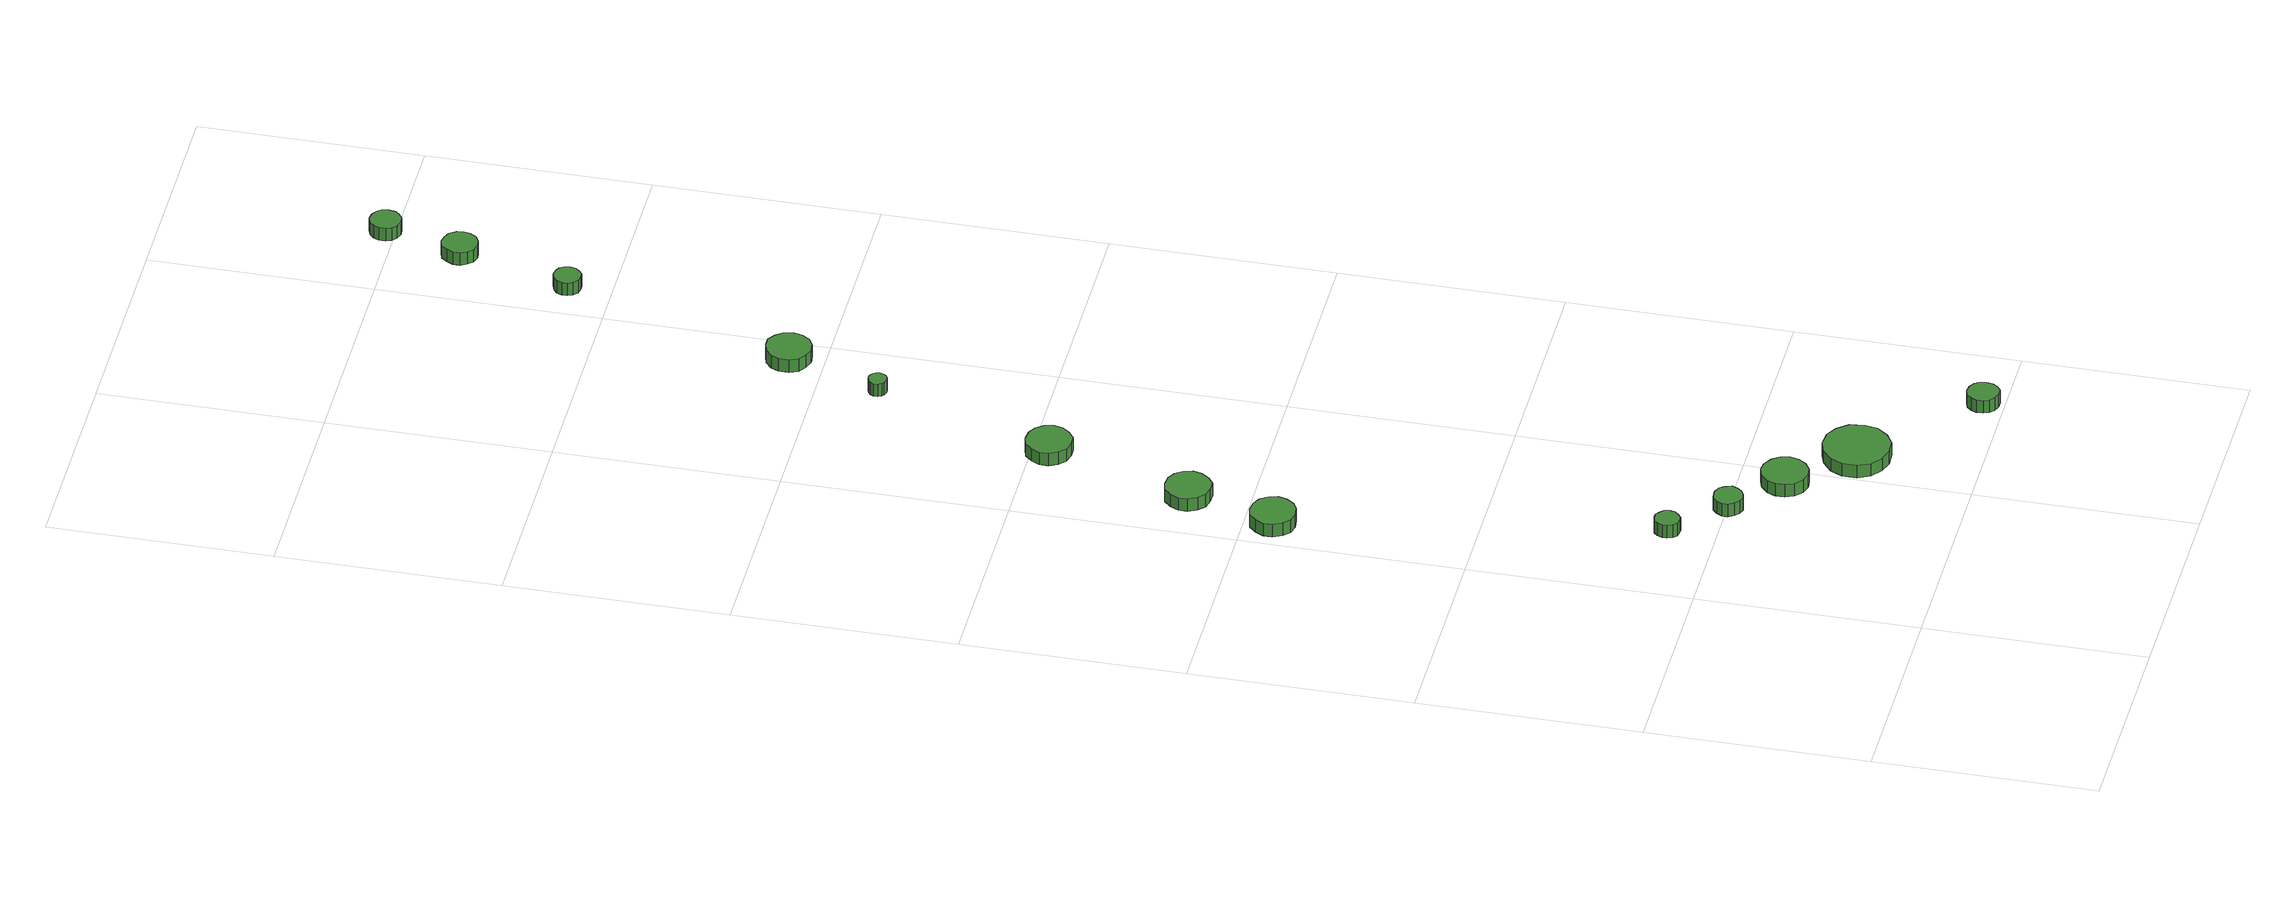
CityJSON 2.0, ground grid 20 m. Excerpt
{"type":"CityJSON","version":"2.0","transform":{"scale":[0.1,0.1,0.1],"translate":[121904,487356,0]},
"CityObjects":{
"tree1":{"type":"SolitaryVegetationObject","attributes":{"function":"something"},"geometry":[{"type":"MultiSurface","lod":"1","boundaries":[[[0,1,2,3,4,5,6,7,8,9,10,11,12,13,14]],[[15,16,17,18,19,20,21,22,23,24,25,26,27,28,29]],[[0,29,28,1]],[[1,28,27,2]],[[2,27,26,3]],[[3,26,25,4]],[[4,25,24,5]],[[5,24,23,6]],[[6,23,22,7]],[[7,22,21,8]],[[8,21,20,9]],[[9,20,19,10]],[[10,19,18,11]],[[11,18,17,12]],[[12,17,16,13]],[[13,16,15,14]],[[14,15,29,0]]]}]},
"tree2":{"type":"SolitaryVegetationObject","attributes":{"function":"something"},"geometry":[{"type":"MultiSurface","lod":"1","boundaries":[[[30,31,32,33,34,35,36,37,38,39,40,41,42,43,44]],[[45,46,47,48,49,50,51,52,53,54,55,56,57,58,59]],[[30,59,58,31]],[[31,58,57,32]],[[32,57,56,33]],[[33,56,55,34]],[[34,55,54,35]],[[35,54,53,36]],[[36,53,52,37]],[[37,52,51,38]],[[38,51,50,39]],[[39,50,49,40]],[[40,49,48,41]],[[41,48,47,42]],[[42,47,46,43]],[[43,46,45,44]],[[44,45,59,30]]]}]},
"tree3":{"type":"SolitaryVegetationObject","attributes":{"function":"something"},"geometry":[{"type":"MultiSurface","lod":"1","boundaries":[[[60,61,62,63,64,65,66,67,68,69,70,71,72,73,74]],[[75,76,77,78,79,80,81,82,83,84,85,86,87,88,89]],[[60,89,88,61]],[[61,88,87,62]],[[62,87,86,63]],[[63,86,85,64]],[[64,85,84,65]],[[65,84,83,66]],[[66,83,82,67]],[[67,82,81,68]],[[68,81,80,69]],[[69,80,79,70]],[[70,79,78,71]],[[71,78,77,72]],[[72,77,76,73]],[[73,76,75,74]],[[74,75,89,60]]]}]},
"tree4":{"type":"SolitaryVegetationObject","attributes":{"function":"something"},"geometry":[{"type":"MultiSurface","lod":"1","boundaries":[[[90,91,92,93,94,95,96,97,98,99,100,101,102,103,104]],[[105,106,107,108,109,110,111,112,113,114,115,116,117,118,119]],[[90,119,118,91]],[[91,118,117,92]],[[92,117,116,93]],[[93,116,115,94]],[[94,115,114,95]],[[95,114,113,96]],[[96,113,112,97]],[[97,112,111,98]],[[98,111,110,99]],[[99,110,109,100]],[[100,109,108,101]],[[101,108,107,102]],[[102,107,106,103]],[[103,106,105,104]],[[104,105,119,90]]]}]},
"tree5":{"type":"SolitaryVegetationObject","attributes":{"function":"something"},"geometry":[{"type":"MultiSurface","lod":"1","boundaries":[[[120,121,122,123,124,125,126,127,128,129,130,131,132,133,134]],[[135,136,137,138,139,140,141,142,143,144,145,146,147,148,149]],[[120,149,148,121]],[[121,148,147,122]],[[122,147,146,123]],[[123,146,145,124]],[[124,145,144,125]],[[125,144,143,126]],[[126,143,142,127]],[[127,142,141,128]],[[128,141,140,129]],[[129,140,139,130]],[[130,139,138,131]],[[131,138,137,132]],[[132,137,136,133]],[[133,136,135,134]],[[134,135,149,120]]]}]},
"tree6":{"type":"SolitaryVegetationObject","attributes":{"function":"something"},"geometry":[{"type":"MultiSurface","lod":"1","boundaries":[[[150,151,152,153,154,155,156,157,158,159,160,161,162,163,164]],[[165,166,167,168,169,170,171,172,173,174,175,176,177,178,179]],[[150,179,178,151]],[[151,178,177,152]],[[152,177,176,153]],[[153,176,175,154]],[[154,175,174,155]],[[155,174,173,156]],[[156,173,172,157]],[[157,172,171,158]],[[158,171,170,159]],[[159,170,169,160]],[[160,169,168,161]],[[161,168,167,162]],[[162,167,166,163]],[[163,166,165,164]],[[164,165,179,150]]]}]},
"tree7":{"type":"SolitaryVegetationObject","attributes":{"function":"something"},"geometry":[{"type":"MultiSurface","lod":"1","boundaries":[[[180,181,182,183,184,185,186,187,188,189,190,191,192,193,194]],[[195,196,197,198,199,200,201,202,203,204,205,206,207,208,209]],[[180,209,208,181]],[[181,208,207,182]],[[182,207,206,183]],[[183,206,205,184]],[[184,205,204,185]],[[185,204,203,186]],[[186,203,202,187]],[[187,202,201,188]],[[188,201,200,189]],[[189,200,199,190]],[[190,199,198,191]],[[191,198,197,192]],[[192,197,196,193]],[[193,196,195,194]],[[194,195,209,180]]]}]},
"tree8":{"type":"SolitaryVegetationObject","attributes":{"function":"something"},"geometry":[{"type":"MultiSurface","lod":"1","boundaries":[[[210,211,212,213,214,215,216,217,218,219,220,221,222,223,224]],[[225,226,227,228,229,230,231,232,233,234,235,236,237,238,239]],[[210,239,238,211]],[[211,238,237,212]],[[212,237,236,213]],[[213,236,235,214]],[[214,235,234,215]],[[215,234,233,216]],[[216,233,232,217]],[[217,232,231,218]],[[218,231,230,219]],[[219,230,229,220]],[[220,229,228,221]],[[221,228,227,222]],[[222,227,226,223]],[[223,226,225,224]],[[224,225,239,210]]]}]},
"tree9":{"type":"SolitaryVegetationObject","attributes":{"function":"something"},"geometry":[{"type":"MultiSurface","lod":"1","boundaries":[[[240,241,242,243,244,245,246,247,248,249,250,251,252,253,254]],[[255,256,257,258,259,260,261,262,263,264,265,266,267,268,269]],[[240,269,268,241]],[[241,268,267,242]],[[242,267,266,243]],[[243,266,265,244]],[[244,265,264,245]],[[245,264,263,246]],[[246,263,262,247]],[[247,262,261,248]],[[248,261,260,249]],[[249,260,259,250]],[[250,259,258,251]],[[251,258,257,252]],[[252,257,256,253]],[[253,256,255,254]],[[254,255,269,240]]]}]},
"tree10":{"type":"SolitaryVegetationObject","attributes":{"function":"something"},"geometry":[{"type":"MultiSurface","lod":"1","boundaries":[[[270,271,272,273,274,275,276,277,278,279,280,281,282,283,284]],[[285,286,287,288,289,290,291,292,293,294,295,296,297,298,299]],[[270,299,298,271]],[[271,298,297,272]],[[272,297,296,273]],[[273,296,295,274]],[[274,295,294,275]],[[275,294,293,276]],[[276,293,292,277]],[[277,292,291,278]],[[278,291,290,279]],[[279,290,289,280]],[[280,289,288,281]],[[281,288,287,282]],[[282,287,286,283]],[[283,286,285,284]],[[284,285,299,270]]]}]},
"tree11":{"type":"SolitaryVegetationObject","attributes":{"function":"something"},"geometry":[{"type":"MultiSurface","lod":"1","boundaries":[[[300,301,302,303,304,305,306,307,308,309,310,311,312,313,314]],[[315,316,317,318,319,320,321,322,323,324,325,326,327,328,329]],[[300,329,328,301]],[[301,328,327,302]],[[302,327,326,303]],[[303,326,325,304]],[[304,325,324,305]],[[305,324,323,306]],[[306,323,322,307]],[[307,322,321,308]],[[308,321,320,309]],[[309,320,319,310]],[[310,319,318,311]],[[311,318,317,312]],[[312,317,316,313]],[[313,316,315,314]],[[314,315,329,300]]]}]},
"tree12":{"type":"SolitaryVegetationObject","attributes":{"function":"something"},"geometry":[{"type":"MultiSurface","lod":"1","boundaries":[[[330,331,332,333,334,335,336,337,338,339,340,341,342,343,344]],[[345,346,347,348,349,350,351,352,353,354,355,356,357,358,359]],[[330,359,358,331]],[[331,358,357,332]],[[332,357,356,333]],[[333,356,355,334]],[[334,355,354,335]],[[335,354,353,336]],[[336,353,352,337]],[[337,352,351,338]],[[338,351,350,339]],[[339,350,349,340]],[[340,349,348,341]],[[341,348,347,342]],[[342,347,346,343]],[[343,346,345,344]],[[344,345,359,330]]]}]},
"tree13":{"type":"SolitaryVegetationObject","attributes":{"function":"something"},"geometry":[{"type":"MultiSurface","lod":"1","boundaries":[[[360,361,362,363,364,365,366,367,368,369,370,371,372,373,374]],[[375,376,377,378,379,380,381,382,383,384,385,386,387,388,389]],[[360,389,388,361]],[[361,388,387,362]],[[362,387,386,363]],[[363,386,385,364]],[[364,385,384,365]],[[365,384,383,366]],[[366,383,382,367]],[[367,382,381,368]],[[368,381,380,369]],[[369,380,379,370]],[[370,379,378,371]],[[371,378,377,372]],[[372,377,376,373]],[[373,376,375,374]],[[374,375,389,360]]]}]}
},
"vertices":[
[98,242,21],[97,247,21],[94,250,21],[90,253,21],[86,253,21],[81,252,21],[78,249,21],[76,244,21],[76,240,21],[78,235,21],[81,232,21],[86,231,21],[90,231,21],[94,234,21],[97,237,21],[97,237,8],[94,234,8],[90,231,8],[86,231,8],[81,232,8],[78,235,8],[76,240,8],[76,244,8],[78,249,8],[81,252,8],[86,253,8],[90,253,8],[94,250,8],[97,247,8],[98,242,8],
[150,199,17],[148,205,17],[145,209,17],[140,212,17],[135,212,17],[130,211,17],[126,207,17],[123,202,17],[123,197,17],[126,192,17],[130,188,17],[135,186,17],[140,187,17],[145,190,17],[148,194,17],[148,194,4],[145,190,4],[140,187,4],[135,186,4],[130,188,4],[126,192,4],[123,197,4],[123,202,4],[126,207,4],[130,211,4],[135,212,4],[140,212,4],[145,209,4],[148,205,4],[150,199,4],
[46,574,21],[44,582,21],[39,589,21],[32,593,21],[23,594,21],[15,592,21],[9,586,21],[5,578,21],[5,570,21],[9,562,21],[15,556,21],[23,554,21],[32,555,21],[39,559,21],[44,566,21],[44,566,8],[39,559,8],[32,555,8],[23,554,8],[15,556,8],[9,562,8],[5,570,8],[5,578,8],[9,586,8],[15,592,8],[23,594,8],[32,593,8],[39,589,8],[44,582,8],[46,574,8],
[200,159,19],[198,167,19],[193,174,19],[185,179,19],[177,180,19],[169,177,19],[162,171,19],[159,163,19],[159,155,19],[162,147,19],[169,141,19],[177,138,19],[185,139,19],[193,144,19],[198,151,19],[198,151,6],[193,144,6],[185,139,6],[177,138,6],[169,141,6],[162,147,6],[159,155,6],[159,163,6],[162,171,6],[169,177,6],[177,180,6],[185,179,6],[193,174,6],[198,167,6],[200,159,6],
[71,654,18],[69,662,18],[64,669,18],[57,673,18],[48,674,18],[40,672,18],[34,666,18],[30,658,18],[30,650,18],[34,642,18],[40,636,18],[48,634,18],[57,634,18],[64,639,18],[69,646,18],[69,646,5],[64,639,5],[57,634,5],[48,634,5],[40,636,5],[34,642,5],[30,650,5],[30,658,5],[34,666,5],[40,672,5],[48,674,5],[57,673,5],[64,669,5],[69,662,5],[71,654,5],
[260,107,18],[258,120,18],[250,130,18],[240,136,18],[227,137,18],[216,133,18],[206,125,18],[201,114,18],[201,101,18],[206,90,18],[216,82,18],[227,78,18],[240,79,18],[250,85,18],[258,95,18],[258,95,5],[250,85,5],[240,79,5],[227,78,5],[216,82,5],[206,90,5],[201,101,5],[201,114,5],[206,125,5],[216,133,5],[227,137,5],[240,136,5],[250,130,5],[258,120,5],[260,107,5],
[112,785,17],[110,793,17],[105,800,17],[98,804,17],[89,805,17],[81,803,17],[75,797,17],[71,789,17],[71,781,17],[75,773,17],[81,767,17],[89,765,17],[98,765,17],[105,770,17],[110,777,17],[110,777,4],[105,770,4],[98,765,4],[89,765,4],[81,767,4],[75,773,4],[71,781,4],[71,789,4],[75,797,4],[81,803,4],[89,805,4],[98,804,4],[105,800,4],[110,793,4],[112,785,4],
[345,19,17],[344,25,17],[341,29,17],[336,32,17],[330,33,17],[324,31,17],[320,27,17],[318,22,17],[318,16,17],[320,11,17],[324,7,17],[330,5,17],[336,5,17],[341,8,17],[344,13,17],[344,13,4],[341,8,4],[336,5,4],[330,5,4],[324,7,4],[320,11,4],[318,16,4],[318,22,4],[320,27,4],[324,31,4],[330,33,4],[336,32,4],[341,29,4],[344,25,4],[345,19,4],
[154,947,18],[153,950,18],[151,953,18],[148,955,18],[145,955,18],[141,954,18],[139,952,18],[137,949,18],[137,945,18],[139,942,18],[141,940,18],[145,939,18],[148,939,18],[151,941,18],[153,944,18],[153,944,5],[151,941,5],[148,939,5],[145,939,5],[141,940,5],[139,942,5],[137,945,5],[137,949,5],[139,952,5],[141,954,5],[145,955,5],[148,955,5],[151,953,5],[153,950,5],[154,947,5],
[190,1030,22],[188,1039,22],[183,1045,22],[176,1050,22],[168,1050,22],[160,1048,22],[153,1042,22],[150,1035,22],[150,1026,22],[153,1018,22],[160,1013,22],[168,1010,22],[176,1011,22],[183,1015,22],[188,1022,22],[188,1022,9],[183,1015,9],[176,1011,9],[168,1010,9],[160,1013,9],[153,1018,9],[150,1026,9],[150,1035,9],[153,1042,9],[160,1048,9],[168,1050,9],[176,1050,9],[183,1045,9],[188,1039,9],[190,1030,9],
[243,1238,22],[242,1243,22],[239,1247,22],[235,1249,22],[230,1250,22],[225,1248,22],[221,1245,22],[219,1240,22],[219,1235,22],[221,1231,22],[225,1227,22],[230,1226,22],[235,1226,22],[239,1229,22],[242,1233,22],[242,1233,9],[239,1229,9],[235,1226,9],[230,1226,9],[225,1227,9],[221,1231,9],[219,1235,9],[219,1240,9],[221,1245,9],[225,1248,9],[230,1250,9],[235,1249,9],[239,1247,9],[242,1243,9],[243,1238,9],
[279,1339,18],[278,1345,18],[274,1351,18],[268,1354,18],[262,1355,18],[255,1353,18],[251,1348,18],[248,1342,18],[248,1336,18],[251,1330,18],[255,1325,18],[262,1323,18],[268,1324,18],[274,1327,18],[278,1333,18],[278,1333,5],[274,1327,5],[268,1324,5],[262,1323,5],[255,1325,5],[251,1330,5],[248,1336,5],[248,1342,5],[251,1348,5],[255,1353,5],[262,1355,5],[268,1354,5],[274,1351,5],[278,1345,5],[279,1339,5],
[299,1409,16],[298,1415,16],[295,1419,16],[290,1422,16],[284,1423,16],[278,1421,16],[274,1417,16],[272,1412,16],[272,1406,16],[274,1401,16],[278,1397,16],[284,1395,16],[290,1396,16],[295,1399,16],[298,1403,16],[298,1403,3],[295,1399,3],[290,1396,3],[284,1395,3],[278,1397,3],[274,1401,3],[272,1406,3],[272,1412,3],[274,1417,3],[278,1421,3],[284,1423,3],[290,1422,3],[295,1419,3],[298,1415,3],[299,1409,3]
]}
